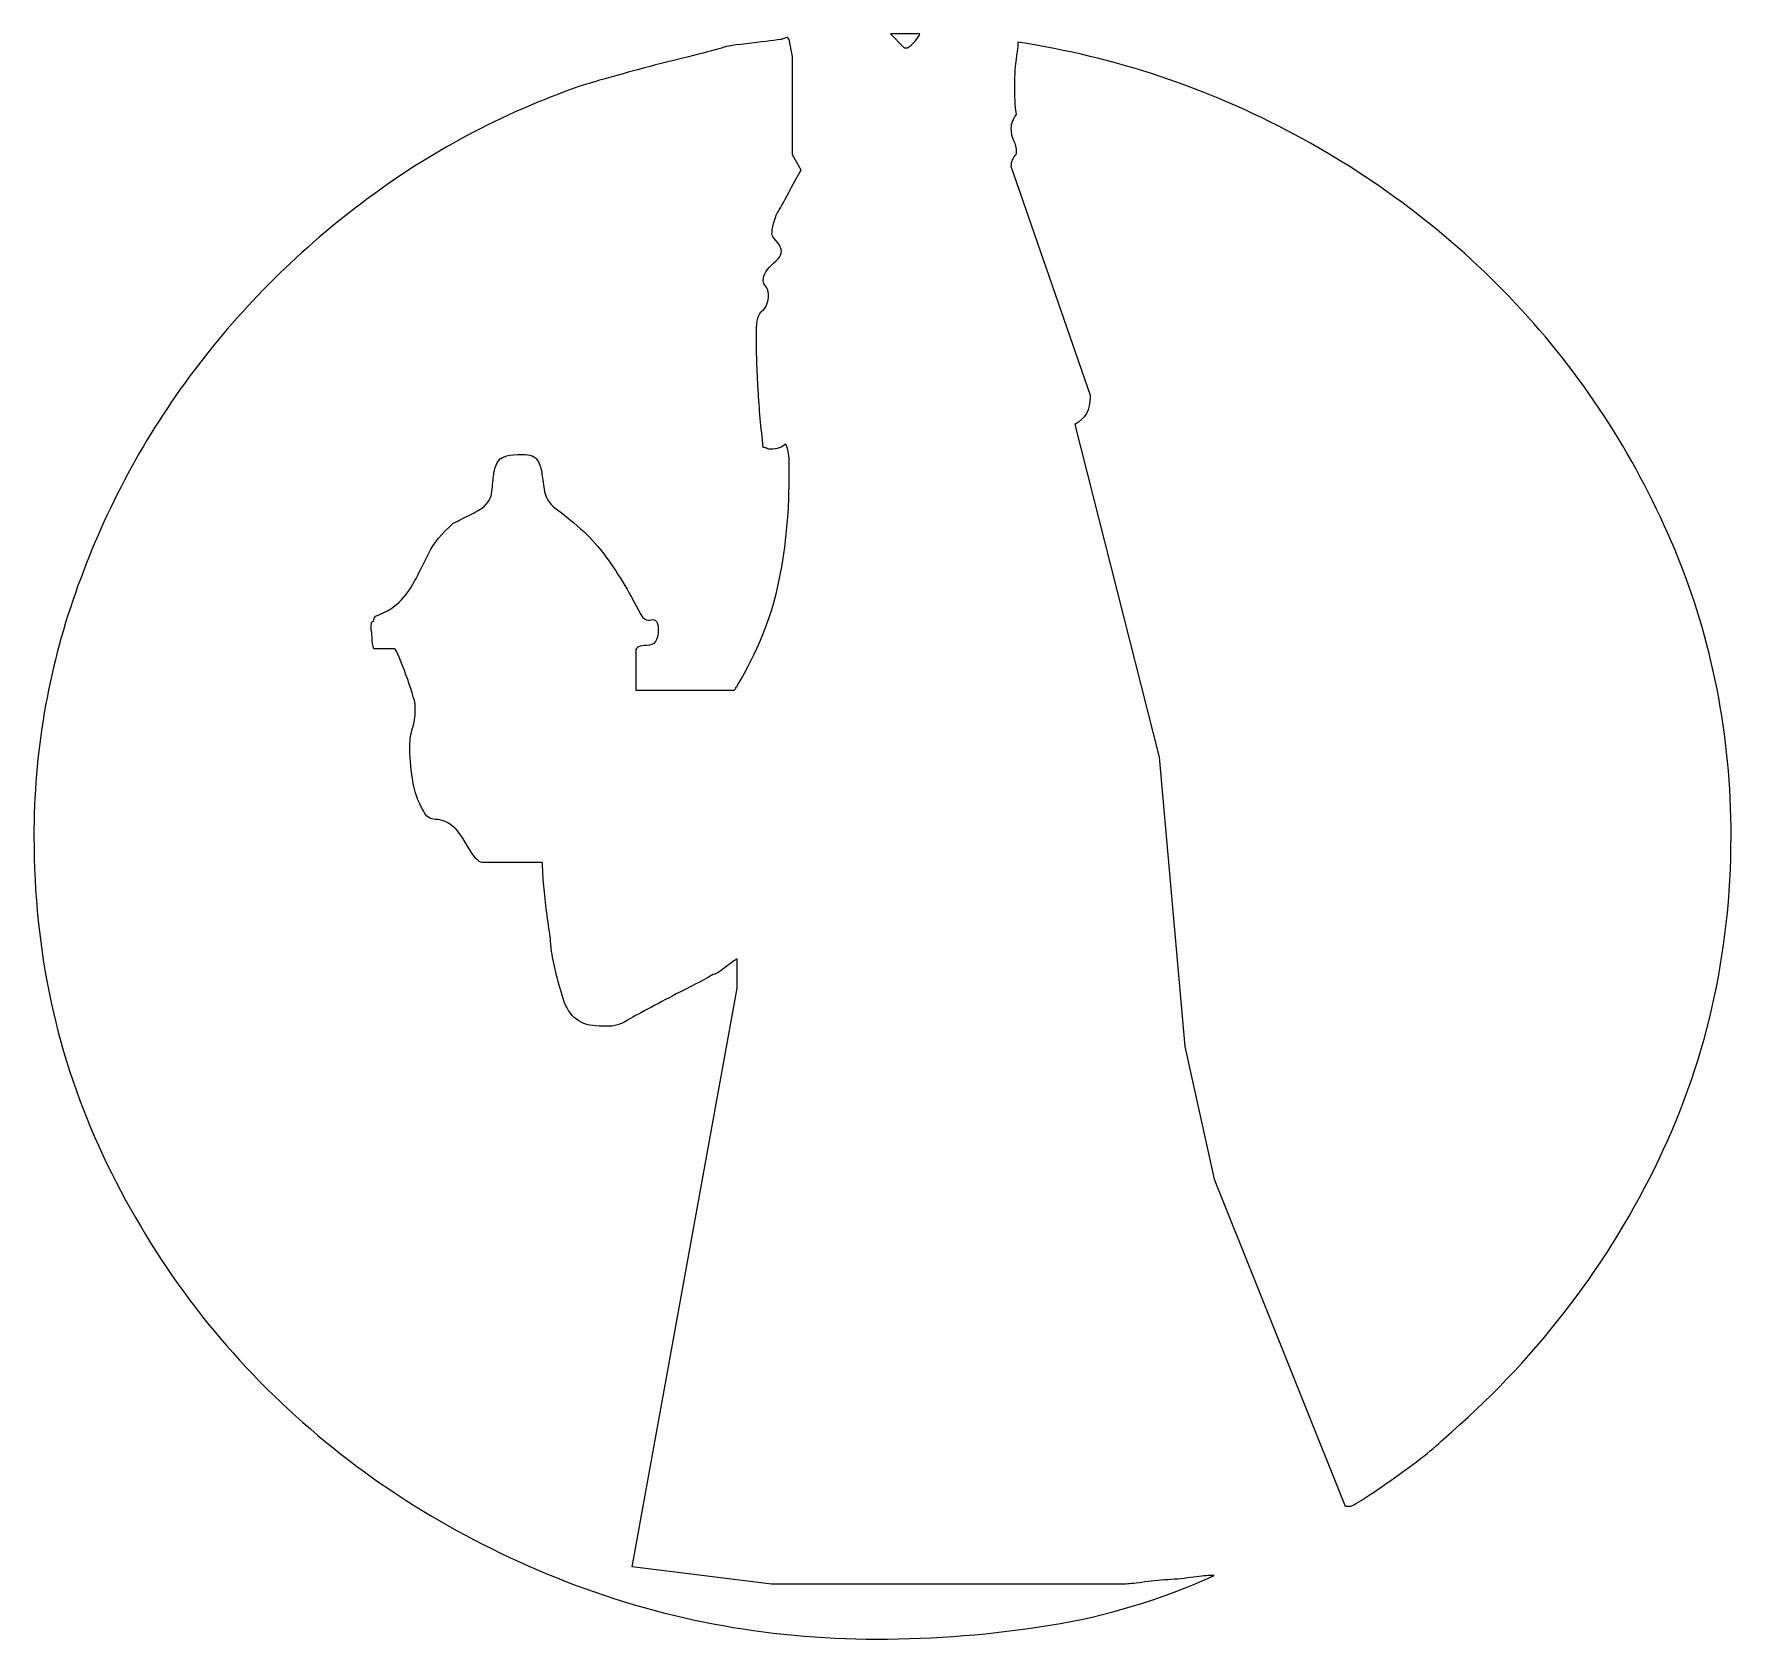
# Model space of a CAD drawing. Header units: centimetres. Extents: x -8 to 9, y -8.8 to 7.2.
import ezdxf

# ---------------------------------------------------------------- set-up
doc = ezdxf.new("R2010")
doc.units = ezdxf.units.CM
doc.header["$MEASUREMENT"] = 0
doc.layers.add('Camada 1', color=7, linetype='Continuous')

msp = doc.modelspace()

# ---------------------------------------------------------------- linework, layer by layer
at = {"layer": 'Camada 1', "color": 250}
for points, knots in [([(-7.97789, -0.78181), (-7.97789, 0.05445), (-7.84024, 0.86466), (-7.56453, 1.64973), (-7.56453, 1.64973), (-7.28915, 2.43414), (-6.91039, 3.153), (-6.42824, 3.80573), (-6.42824, 3.80573), (-5.94618, 4.4588), (-5.37252, 5.03686), (-4.70693, 5.54116), (-4.70693, 5.54116), (-4.04158, 6.04496), (-3.31335, 6.4345), (-2.52272, 6.70939), (-2.52272, 6.70939), (-2.48853, 6.72075), (-2.41095, 6.74365), (-2.29065, 6.77817), (-2.29065, 6.77817), (-2.17034, 6.81269), (-2.03568, 6.84986), (-1.88666, 6.88968), (-1.88666, 6.88968), (-1.73798, 6.92976), (-1.59162, 6.96693), (-1.44849, 7.0012), (-1.44849, 7.0012), (-1.30537, 7.03546), (-1.1936, 7.06442), (-1.11337, 7.08757), (-1.11337, 7.08757), (-1.102, 7.09894), (-1.02177, 7.11329), (-0.87275, 7.13055), (-0.87275, 7.13055), (-0.72382, 7.14756), (-0.60932, 7.16191), (-0.52884, 7.17328), (-0.52884, 7.17328), (-0.51747, 7.17328), (-0.50602, 7.17626), (-0.49457, 7.1824), (-0.49457, 7.1824), (-0.48321, 7.18854), (-0.47176, 7.19178), (-0.46006, 7.19178), (-0.46006, 7.19178), (-0.46006, 7.19178), (-0.44305, 7.17444), (-0.44305, 7.17444), (-0.44305, 7.17444), (-0.44305, 7.17444), (-0.40886, 7.00236), (-0.40886, 7.00236), (-0.40886, 7.00236), (-0.40886, 7.00236), (-0.40886, 6.02297), (-0.40886, 6.02297), (-0.40886, 6.02297), (-0.40886, 6.02297), (-0.32282, 5.86839), (-0.32282, 5.86839), (-0.32282, 5.86839), (-0.34564, 5.83388), (-0.38572, 5.76244), (-0.44305, 5.65391), (-0.44305, 5.65391), (-0.50046, 5.54472), (-0.54054, 5.47329), (-0.56336, 5.43877), (-0.56336, 5.43877), (-0.57481, 5.41595), (-0.5865, 5.38169), (-0.59795, 5.33597), (-0.59795, 5.33597), (-0.60932, 5.29009), (-0.61488, 5.25549), (-0.61488, 5.23267), (-0.61488, 5.23267), (-0.61488, 5.22097), (-0.60053, 5.19815), (-0.5719, 5.16389), (-0.5719, 5.16389), (-0.54344, 5.12962), (-0.52884, 5.1068), (-0.52884, 5.0951), (-0.52884, 5.0951), (-0.50602, 5.04947), (-0.52917, 4.99761), (-0.59795, 4.94053), (-0.59795, 4.94053), (-0.66641, 4.8832), (-0.70092, 4.82611), (-0.70092, 4.76878), (-0.70092, 4.76878), (-0.70092, 4.74588), (-0.69221, 4.72572), (-0.6752, 4.70846), (-0.6752, 4.70846), (-0.65794, 4.69145), (-0.64915, 4.6654), (-0.64915, 4.63121), (-0.64915, 4.63121), (-0.64915, 4.55098), (-0.66931, 4.4968), (-0.70947, 4.46817), (-0.70947, 4.46817), (-0.74954, 4.43947), (-0.7697, 4.36778), (-0.7697, 4.25328), (-0.7697, 4.25328), (-0.7697, 4.05838), (-0.7639, 3.8663), (-0.75245, 3.67754), (-0.75245, 3.67754), (-0.74108, 3.48845), (-0.72382, 3.29671), (-0.70092, 3.10181), (-0.70092, 3.10181), (-0.68955, 3.10181), (-0.6781, 3.09891), (-0.66641, 3.09335), (-0.66641, 3.09335), (-0.65504, 3.08746), (-0.64359, 3.08455), (-0.63214, 3.08455), (-0.63214, 3.08455), (-0.56336, 3.08455), (-0.51191, 3.10181), (-0.47731, 3.13608), (-0.47731, 3.13608), (-0.4545, 3.09036), (-0.44305, 3.03593), (-0.44305, 2.97304), (-0.44305, 2.97304), (-0.44305, 2.97304), (-0.44305, 2.79241), (-0.44305, 2.79241), (-0.44305, 2.79241), (-0.44305, 2.41456), (-0.4803, 2.05654), (-0.55489, 1.71852), (-0.55489, 1.71852), (-0.62957, 1.38041), (-0.7639, 1.0511), (-0.9588, 0.73033), (-0.9588, 0.73033), (-0.9588, 0.71888), (-0.96145, 0.71332), (-0.96734, 0.71332), (-0.96734, 0.71332), (-0.9729, 0.71332), (-0.9758, 0.70752), (-0.9758, 0.69607), (-0.9758, 0.69607), (-0.9758, 0.69607), (-0.99306, 0.67914), (-0.99306, 0.67914), (-0.99306, 0.67914), (-0.99306, 0.67914), (-1.97278, 0.67914), (-1.97278, 0.67914), (-1.97278, 0.67914), (-1.97278, 0.67914), (-1.97278, 1.07425), (-1.97278, 1.07425), (-1.97278, 1.07425), (-1.97278, 1.10851), (-1.93561, 1.12577), (-1.86127, 1.12577), (-1.86127, 1.12577), (-1.7866, 1.12577), (-1.74943, 1.1773), (-1.74943, 1.28035), (-1.74943, 1.28035), (-1.74943, 1.3605), (-1.77224, 1.39476), (-1.81821, 1.38331), (-1.81821, 1.38331), (-1.86384, 1.37195), (-1.89811, 1.38887), (-1.92126, 1.43517), (-1.92126, 1.43517), (-2.04713, 1.67546), (-2.16743, 1.87334), (-2.28218, 2.02792), (-2.28218, 2.02792), (-2.39685, 2.18241), (-2.56287, 2.34022), (-2.78059, 2.50027), (-2.78059, 2.50027), (-2.83767, 2.54624), (-2.87227, 2.60066), (-2.88364, 2.66389), (-2.88364, 2.66389), (-2.89509, 2.72686), (-2.90388, 2.78395), (-2.90944, 2.83547), (-2.90944, 2.83547), (-2.91525, 2.887), (-2.9296, 2.93288), (-2.95242, 2.97304), (-2.95242, 2.97304), (-2.97524, 3.01311), (-3.02676, 3.03328), (-3.107, 3.03328), (-3.107, 3.03328), (-3.23311, 3.03328), (-3.31069, 3.01311), (-3.33907, 2.97304), (-3.33907, 2.97304), (-3.36777, 2.93288), (-3.38503, 2.887), (-3.39059, 2.83547), (-3.39059, 2.83547), (-3.39648, 2.78395), (-3.40204, 2.72686), (-3.40785, 2.66389), (-3.40785, 2.66389), (-3.41341, 2.60066), (-3.44502, 2.54624), (-3.50244, 2.50027), (-3.50244, 2.50027), (-3.5138, 2.4889), (-3.55977, 2.4631), (-3.64, 2.42336), (-3.64, 2.42336), (-3.72015, 2.3832), (-3.77168, 2.35748), (-3.79458, 2.34603), (-3.79458, 2.34603), (-3.90924, 2.2424), (-3.98948, 2.14524), (-4.03511, 2.05389), (-4.03511, 2.05389), (-4.08108, 1.96171), (-4.12414, 1.876), (-4.16421, 1.7961), (-4.16421, 1.7961), (-4.20429, 1.71586), (-4.25291, 1.64384), (-4.31057, 1.5812), (-4.31057, 1.5812), (-4.36791, 1.51831), (-4.45403, 1.46355), (-4.56878, 1.41791), (-4.56878, 1.41791), (-4.58015, 1.40646), (-4.58604, 1.39501), (-4.58604, 1.38365), (-4.58604, 1.38365), (-4.58604, 1.37195), (-4.59185, 1.36606), (-4.6033, 1.36606), (-4.6033, 1.36606), (-4.61466, 1.34324), (-4.61765, 1.31453), (-4.61176, 1.28035), (-4.61176, 1.28035), (-4.60595, 1.24608), (-4.6033, 1.21737), (-4.6033, 1.19456), (-4.6033, 1.19456), (-4.6033, 1.16004), (-4.5974, 1.12577), (-4.58604, 1.09151), (-4.58604, 1.09151), (-4.58604, 1.09151), (-4.37936, 1.09151), (-4.37936, 1.09151), (-4.37936, 1.09151), (-4.36791, 1.09151), (-4.33629, 1.02247), (-4.28452, 0.88549), (-4.28452, 0.88549), (-4.233, 0.74759), (-4.19582, 0.63317), (-4.17268, 0.54149), (-4.17268, 0.54149), (-4.17268, 0.54149), (-4.17268, 0.47271), (-4.17268, 0.47271), (-4.17268, 0.47271), (-4.17268, 0.41538), (-4.1818, 0.35829), (-4.20022, 0.30121), (-4.20022, 0.30121), (-4.21839, 0.24354), (-4.22744, 0.18621), (-4.22744, 0.12913), (-4.22744, 0.12913), (-4.22744, 0.02608), (-4.21897, -0.08577), (-4.20196, -0.20599), (-4.20196, -0.20599), (-4.18471, -0.3263), (-4.14754, -0.43226), (-4.08987, -0.52394), (-4.08987, -0.52394), (-4.06705, -0.58102), (-4.02698, -0.60965), (-3.96989, -0.60965), (-3.96989, -0.60965), (-3.91248, -0.60965), (-3.85515, -0.6328), (-3.79773, -0.67843), (-3.79773, -0.67843), (-3.76355, -0.70158), (-3.71492, -0.76746), (-3.6517, -0.87607), (-3.6517, -0.87607), (-3.58881, -0.98517), (-3.54019, -1.03935), (-3.50567, -1.03935), (-3.50567, -1.03935), (-3.50567, -1.03935), (-2.90413, -1.03935), (-2.90413, -1.03935), (-2.90413, -1.03935), (-2.90413, -1.07387), (-2.90123, -1.13095), (-2.89567, -1.21119), (-2.89567, -1.21119), (-2.88978, -1.29167), (-2.88132, -1.37746), (-2.86987, -1.46873), (-2.86987, -1.46873), (-2.8585, -1.56099), (-2.8468, -1.6467), (-2.83535, -1.7266), (-2.83535, -1.7266), (-2.8239, -1.80708), (-2.81834, -1.8645), (-2.81834, -1.89877), (-2.81834, -1.89877), (-2.79527, -2.04745), (-2.75512, -2.21373), (-2.69778, -2.39693), (-2.69778, -2.39693), (-2.6407, -2.58013), (-2.52014, -2.67173), (-2.33686, -2.67173), (-2.33686, -2.67173), (-2.33686, -2.67173), (-2.21655, -2.67173), (-2.21655, -2.67173), (-2.21655, -2.67173), (-2.19374, -2.67173), (-2.15366, -2.66036), (-2.09624, -2.63721), (-2.09624, -2.63721), (-2.06206, -2.61439), (-2.00174, -2.58013), (-1.91595, -2.53449), (-1.91595, -2.53449), (-1.82991, -2.48886), (-1.73831, -2.4399), (-1.64082, -2.38813), (-1.64082, -2.38813), (-1.54366, -2.33661), (-1.45463, -2.29097), (-1.37448, -2.2509), (-1.37448, -2.2509), (-1.29425, -2.21074), (-1.23691, -2.17913), (-1.20265, -2.15631), (-1.20265, -2.15631), (-1.1795, -2.15631), (-1.13976, -2.13349), (-1.08234, -2.08753), (-1.08234, -2.08753), (-1.02501, -2.04156), (-0.98485, -2.01318), (-0.96203, -2.00173), (-0.96203, -2.00173), (-0.96203, -2.00173), (-0.96203, -2.29388), (-0.96203, -2.29388), (-0.96203, -2.29388), (-0.96203, -2.29388), (-2.0102, -8.06749), (-2.0102, -8.06749), (-2.0102, -8.06749), (-2.0102, -8.06749), (-0.61812, -8.23924), (-0.61812, -8.23924), (-0.61812, -8.23924), (-0.61812, -8.23924), (2.90516, -8.23924), (2.90516, -8.23924), (2.90516, -8.23924), (2.93943, -8.23924), (2.99676, -8.23368), (3.077, -8.22232), (3.077, -8.22232), (3.15715, -8.21062), (3.24294, -8.20207), (3.33487, -8.19651), (3.33487, -8.19651), (3.42647, -8.1907), (3.51218, -8.18216), (3.59274, -8.17079), (3.59274, -8.17079), (3.67289, -8.15934), (3.73031, -8.15353), (3.76449, -8.15353), (3.76449, -8.15353), (3.76449, -8.15353), (3.79876, -8.15353), (3.79876, -8.15353), (3.79876, -8.15353), (3.27189, -8.39349), (2.72453, -8.55951), (2.15726, -8.65078), (2.15726, -8.65078), (1.59032, -8.74246), (1.01459, -8.7881), (0.4303, -8.7881), (0.4303, -8.7881), (-0.68134, -8.7881), (-1.74412, -8.58498), (-2.7581, -8.17809), (-2.7581, -8.17809), (-3.77226, -7.77154), (-4.66619, -7.2104), (-5.44039, -6.49445), (-5.44039, -6.49445), (-6.21459, -5.77882), (-6.83107, -4.93376), (-7.28973, -3.96026), (-7.28973, -3.96026), (-7.74864, -2.98668), (-7.97789, -1.92714), (-7.97789, -0.78181)], [0, 0, 0, 0, 0.00909091, 0.00909091, 0.00909091, 0.00909091, 0.01818182, 0.01818182, 0.01818182, 0.01818182, 0.02727273, 0.02727273, 0.02727273, 0.02727273, 0.03636364, 0.03636364, 0.03636364, 0.03636364, 0.04545455, 0.04545455, 0.04545455, 0.04545455, 0.05454545, 0.05454545, 0.05454545, 0.05454545, 0.06363636, 0.06363636, 0.06363636, 0.06363636, 0.07272727, 0.07272727, 0.07272727, 0.07272727, 0.08181818, 0.08181818, 0.08181818, 0.08181818, 0.09090909, 0.09090909, 0.09090909, 0.09090909, 0.1, 0.1, 0.1, 0.1, 0.10909091, 0.10909091, 0.10909091, 0.10909091, 0.11818182, 0.11818182, 0.11818182, 0.11818182, 0.12727273, 0.12727273, 0.12727273, 0.12727273, 0.13636364, 0.13636364, 0.13636364, 0.13636364, 0.14545455, 0.14545455, 0.14545455, 0.14545455, 0.15454545, 0.15454545, 0.15454545, 0.15454545, 0.16363636, 0.16363636, 0.16363636, 0.16363636, 0.17272727, 0.17272727, 0.17272727, 0.17272727, 0.18181818, 0.18181818, 0.18181818, 0.18181818, 0.19090909, 0.19090909, 0.19090909, 0.19090909, 0.2, 0.2, 0.2, 0.2, 0.20909091, 0.20909091, 0.20909091, 0.20909091, 0.21818182, 0.21818182, 0.21818182, 0.21818182, 0.22727273, 0.22727273, 0.22727273, 0.22727273, 0.23636364, 0.23636364, 0.23636364, 0.23636364, 0.24545455, 0.24545455, 0.24545455, 0.24545455, 0.25454545, 0.25454545, 0.25454545, 0.25454545, 0.26363636, 0.26363636, 0.26363636, 0.26363636, 0.27272727, 0.27272727, 0.27272727, 0.27272727, 0.28181818, 0.28181818, 0.28181818, 0.28181818, 0.29090909, 0.29090909, 0.29090909, 0.29090909, 0.3, 0.3, 0.3, 0.3, 0.30909091, 0.30909091, 0.30909091, 0.30909091, 0.31818182, 0.31818182, 0.31818182, 0.31818182, 0.32727273, 0.32727273, 0.32727273, 0.32727273, 0.33636364, 0.33636364, 0.33636364, 0.33636364, 0.34545455, 0.34545455, 0.34545455, 0.34545455, 0.35454545, 0.35454545, 0.35454545, 0.35454545, 0.36363636, 0.36363636, 0.36363636, 0.36363636, 0.37272727, 0.37272727, 0.37272727, 0.37272727, 0.38181818, 0.38181818, 0.38181818, 0.38181818, 0.39090909, 0.39090909, 0.39090909, 0.39090909, 0.4, 0.4, 0.4, 0.4, 0.40909091, 0.40909091, 0.40909091, 0.40909091, 0.41818182, 0.41818182, 0.41818182, 0.41818182, 0.42727273, 0.42727273, 0.42727273, 0.42727273, 0.43636364, 0.43636364, 0.43636364, 0.43636364, 0.44545455, 0.44545455, 0.44545455, 0.44545455, 0.45454545, 0.45454545, 0.45454545, 0.45454545, 0.46363636, 0.46363636, 0.46363636, 0.46363636, 0.47272727, 0.47272727, 0.47272727, 0.47272727, 0.48181818, 0.48181818, 0.48181818, 0.48181818, 0.49090909, 0.49090909, 0.49090909, 0.49090909, 0.5, 0.5, 0.5, 0.5, 0.50909091, 0.50909091, 0.50909091, 0.50909091, 0.51818182, 0.51818182, 0.51818182, 0.51818182, 0.52727273, 0.52727273, 0.52727273, 0.52727273, 0.53636364, 0.53636364, 0.53636364, 0.53636364, 0.54545455, 0.54545455, 0.54545455, 0.54545455, 0.55454545, 0.55454545, 0.55454545, 0.55454545, 0.56363636, 0.56363636, 0.56363636, 0.56363636, 0.57272727, 0.57272727, 0.57272727, 0.57272727, 0.58181818, 0.58181818, 0.58181818, 0.58181818, 0.59090909, 0.59090909, 0.59090909, 0.59090909, 0.6, 0.6, 0.6, 0.6, 0.60909091, 0.60909091, 0.60909091, 0.60909091, 0.61818182, 0.61818182, 0.61818182, 0.61818182, 0.62727273, 0.62727273, 0.62727273, 0.62727273, 0.63636364, 0.63636364, 0.63636364, 0.63636364, 0.64545455, 0.64545455, 0.64545455, 0.64545455, 0.65454545, 0.65454545, 0.65454545, 0.65454545, 0.66363636, 0.66363636, 0.66363636, 0.66363636, 0.67272727, 0.67272727, 0.67272727, 0.67272727, 0.68181818, 0.68181818, 0.68181818, 0.68181818, 0.69090909, 0.69090909, 0.69090909, 0.69090909, 0.7, 0.7, 0.7, 0.7, 0.70909091, 0.70909091, 0.70909091, 0.70909091, 0.71818182, 0.71818182, 0.71818182, 0.71818182, 0.72727273, 0.72727273, 0.72727273, 0.72727273, 0.73636364, 0.73636364, 0.73636364, 0.73636364, 0.74545455, 0.74545455, 0.74545455, 0.74545455, 0.75454545, 0.75454545, 0.75454545, 0.75454545, 0.76363636, 0.76363636, 0.76363636, 0.76363636, 0.77272727, 0.77272727, 0.77272727, 0.77272727, 0.78181818, 0.78181818, 0.78181818, 0.78181818, 0.79090909, 0.79090909, 0.79090909, 0.79090909, 0.8, 0.8, 0.8, 0.8, 0.80909091, 0.80909091, 0.80909091, 0.80909091, 0.81818182, 0.81818182, 0.81818182, 0.81818182, 0.82727273, 0.82727273, 0.82727273, 0.82727273, 0.83636364, 0.83636364, 0.83636364, 0.83636364, 0.84545455, 0.84545455, 0.84545455, 0.84545455, 0.85454545, 0.85454545, 0.85454545, 0.85454545, 0.86363636, 0.86363636, 0.86363636, 0.86363636, 0.87272727, 0.87272727, 0.87272727, 0.87272727, 0.88181818, 0.88181818, 0.88181818, 0.88181818, 0.89090909, 0.89090909, 0.89090909, 0.89090909, 0.9, 0.9, 0.9, 0.9, 0.90909091, 0.90909091, 0.90909091, 0.90909091, 0.91818182, 0.91818182, 0.91818182, 0.91818182, 0.92727273, 0.92727273, 0.92727273, 0.92727273, 0.93636364, 0.93636364, 0.93636364, 0.93636364, 0.94545455, 0.94545455, 0.94545455, 0.94545455, 0.95454545, 0.95454545, 0.95454545, 0.95454545, 0.96363636, 0.96363636, 0.96363636, 0.96363636, 0.97272727, 0.97272727, 0.97272727, 0.97272727, 0.98181818, 0.98181818, 0.98181818, 0.98181818, 1, 1, 1, 1]), ([(0.56762, 7.22837), (0.56762, 7.22837), (0.85976, 7.22837), (0.85976, 7.22837), (0.85976, 7.22837), (0.85976, 7.21692), (0.84541, 7.19377), (0.8167, 7.15959), (0.8167, 7.15959), (0.78799, 7.12499), (0.76227, 7.10217), (0.73945, 7.09072), (0.73945, 7.09072), (0.73945, 7.09072), (0.7222, 7.09072), (0.7222, 7.09072), (0.7222, 7.09072), (0.7222, 7.09072), (0.70519, 7.09072), (0.70519, 7.09072), (0.70519, 7.09072), (0.70519, 7.09072), (0.56762, 7.22837), (0.56762, 7.22837)], [0, 0, 0, 0, 0.14285714, 0.14285714, 0.14285714, 0.14285714, 0.28571429, 0.28571429, 0.28571429, 0.28571429, 0.42857143, 0.42857143, 0.42857143, 0.42857143, 0.57142857, 0.57142857, 0.57142857, 0.57142857, 0.71428571, 0.71428571, 0.71428571, 0.71428571, 1, 1, 1, 1]), ([(3.79876, -4.19764), (3.79876, -4.19764), (3.50662, -2.87401), (3.50662, -2.87401), (3.50662, -2.87401), (3.50662, -2.87401), (3.24874, 0.01322), (3.24874, 0.01322), (3.24874, 0.01322), (3.24874, 0.01322), (2.40667, 3.33039), (2.40667, 3.33039), (2.40667, 3.33039), (2.50972, 3.38781), (2.56125, 3.47908), (2.56125, 3.60553), (2.56125, 3.60553), (2.56125, 3.60553), (2.56125, 3.62253), (2.56125, 3.62253), (2.56125, 3.62253), (2.56125, 3.62253), (1.77062, 5.90822), (1.77062, 5.90822), (1.77062, 5.90822), (1.77062, 5.95394), (1.78788, 5.99426), (1.82214, 6.02886), (1.82214, 6.02886), (1.82214, 6.02886), (1.82214, 6.04612), (1.82214, 6.04612), (1.82214, 6.04612), (1.82214, 6.09175), (1.81368, 6.13183), (1.79642, 6.16609), (1.79642, 6.16609), (1.77908, 6.20036), (1.77062, 6.24077), (1.77062, 6.28673), (1.77062, 6.28673), (1.77062, 6.33237), (1.78788, 6.378), (1.82214, 6.42397), (1.82214, 6.42397), (1.81069, 6.46968), (1.80488, 6.56153), (1.80488, 6.69885), (1.80488, 6.69885), (1.80488, 6.83666), (1.81069, 6.92802), (1.82214, 6.97365), (1.82214, 6.97365), (1.82214, 6.98535), (1.82505, 7.01115), (1.83094, 7.05123), (1.83094, 7.05123), (1.8365, 7.09138), (1.8394, 7.123), (1.8394, 7.14581), (1.8394, 7.14581), (2.81323, 6.9968), (3.73288, 6.6903), (4.59785, 6.22641), (4.59785, 6.22641), (5.46274, 5.76244), (6.21911, 5.17791), (6.86661, 4.47315), (6.86661, 4.47315), (7.51403, 3.76831), (8.02364, 2.96922), (8.39626, 2.07562), (8.39626, 2.07562), (8.76855, 1.1817), (8.95499, 0.23068), (8.95499, -0.77742), (8.95499, -0.77742), (8.95499, -1.95759), (8.7001, -3.06343), (8.18991, -4.09459), (8.18991, -4.09459), (7.67998, -5.12576), (6.97837, -6.02525), (6.08444, -6.79306), (6.08444, -6.79306), (6.02744, -6.85014), (5.95011, -6.91627), (5.85262, -6.99086), (5.85262, -6.99086), (5.75521, -7.06495), (5.65772, -7.13664), (5.56023, -7.20542), (5.56023, -7.20542), (5.46274, -7.27421), (5.37413, -7.3342), (5.2939, -7.38572), (5.2939, -7.38572), (5.21366, -7.43758), (5.16803, -7.4633), (5.15658, -7.4633), (5.15658, -7.4633), (5.15658, -7.4633), (5.10481, -7.4633), (5.10481, -7.4633), (5.10481, -7.4633), (5.10481, -7.4633), (3.79876, -4.19764), (3.79876, -4.19764)], [0, 0, 0, 0, 0.03571429, 0.03571429, 0.03571429, 0.03571429, 0.07142857, 0.07142857, 0.07142857, 0.07142857, 0.10714286, 0.10714286, 0.10714286, 0.10714286, 0.14285714, 0.14285714, 0.14285714, 0.14285714, 0.17857143, 0.17857143, 0.17857143, 0.17857143, 0.21428571, 0.21428571, 0.21428571, 0.21428571, 0.25, 0.25, 0.25, 0.25, 0.28571429, 0.28571429, 0.28571429, 0.28571429, 0.32142857, 0.32142857, 0.32142857, 0.32142857, 0.35714286, 0.35714286, 0.35714286, 0.35714286, 0.39285714, 0.39285714, 0.39285714, 0.39285714, 0.42857143, 0.42857143, 0.42857143, 0.42857143, 0.46428571, 0.46428571, 0.46428571, 0.46428571, 0.5, 0.5, 0.5, 0.5, 0.53571429, 0.53571429, 0.53571429, 0.53571429, 0.57142857, 0.57142857, 0.57142857, 0.57142857, 0.60714286, 0.60714286, 0.60714286, 0.60714286, 0.64285714, 0.64285714, 0.64285714, 0.64285714, 0.67857143, 0.67857143, 0.67857143, 0.67857143, 0.71428571, 0.71428571, 0.71428571, 0.71428571, 0.75, 0.75, 0.75, 0.75, 0.78571429, 0.78571429, 0.78571429, 0.78571429, 0.82142857, 0.82142857, 0.82142857, 0.82142857, 0.85714286, 0.85714286, 0.85714286, 0.85714286, 0.89285714, 0.89285714, 0.89285714, 0.89285714, 0.92857143, 0.92857143, 0.92857143, 0.92857143, 1, 1, 1, 1])]:
    msp.add_open_spline(points, degree=3, knots=knots, dxfattribs=at)

doc.saveas('drawing.dxf')
